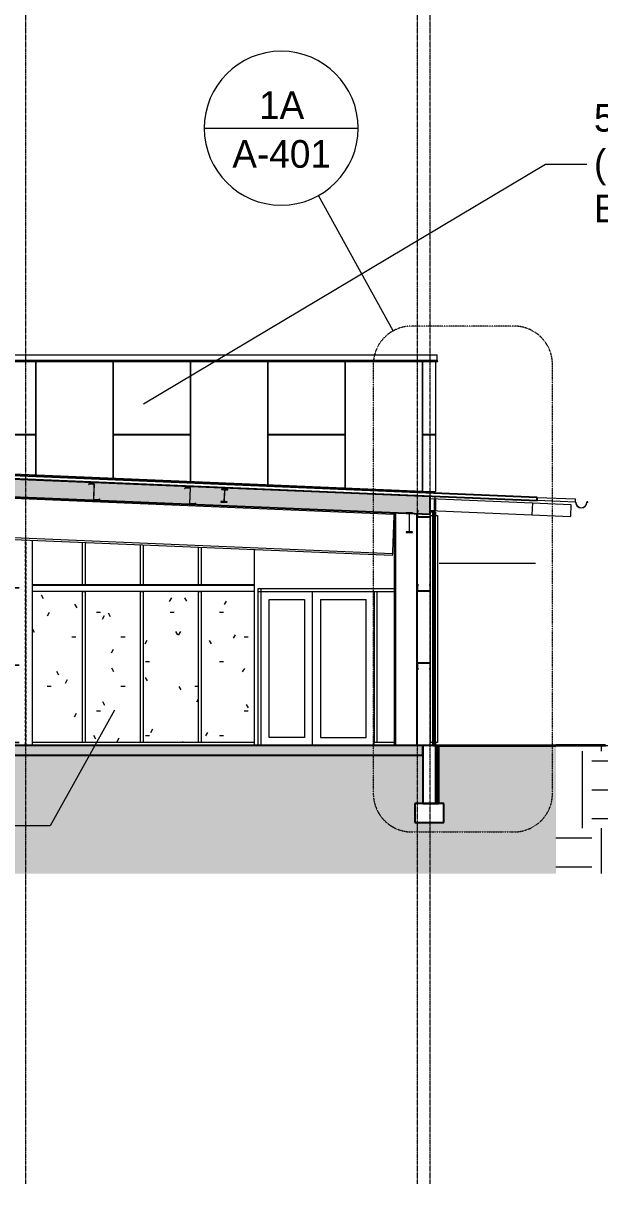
# Model space of a CAD drawing. Header units: inches. Extents: x 21408 to 98131, y -290 to 853.
# Drawn here: x 39224 to 39584, y -273 to 450 of the extents above; entities that cross this region are included whole.
import ezdxf

# ---------------------------------------------------------------- set-up
doc = ezdxf.new("R2010")
doc.units = ezdxf.units.IN
doc.header["$MEASUREMENT"] = 0
for name, pattern in [('Dash Dot 3_16_', [0.3125, 0.1875, -0.0625, 0, -0.0625]), ('Grid Line 1_2_', [0.875, 0.5, -0.125, 0.125, -0.125]), ('Hidden 1_8_', [0.1875, 0.125, -0.0625])]:
    doc.linetypes.add(name, pattern=pattern)
for name, color, linetype, lineweight in [('A-ANNO-IDEN', 131, 'Continuous', 9), ('A-ANNO-SYMB', 150, 'Continuous', 9), ('A-CLNG', 13, 'Continuous', 9), ('A-CLNG-PATT', 13, 'Continuous', 25), ('A-DOOR', 31, 'Continuous', 9), ('A-FLOR', 192, 'Continuous', 9), ('A-FLOR-LEVL', 51, 'Continuous', 9), ('A-FLOR-PATT', 8, 'Continuous', 25), ('A-GLAZ-CURT', 52, 'Continuous', 9), ('A-GLAZ-CWMG', 51, 'Continuous', 9), ('A-ROOF', 132, 'Continuous', 9), ('A-ROOF-OTLN', 132, 'Continuous', 9), ('A-WALL', 113, 'Continuous', 9), ('A-WALL-PATT', 111, 'Continuous', 25), ('C-TOPO', 7, 'Continuous', 9), ('EOP-PR', 4, 'Continuous', 13), ('I-WALL', 2, 'Continuous', 9), ('L-SITE-WALL', 31, 'Continuous', 9), ('S-BEAM', 12, 'Continuous', 9), ('S-COLS', 52, 'Continuous', 9), ('S-FNDN', 32, 'Continuous', 9), ('S-GRID', 1, 'Continuous', 9)]:
    doc.layers.add(name, color=color, linetype=linetype, lineweight=lineweight)
doc.styles.add('Century Gothic', font='GOTHIC.TTF', dxfattribs={"height": 17.245342})
pattern_1 = [(50, (-87573.42, 98.42), (55.0854, -4.819842), [5.76, -63.36]), (355, (-87573.42, 98.42), (-10.65569, 57.76853), [4.608, -50.688]), (100.451, (-87568.83, 98.02), (44.429468, 52.94866), [4.895, -53.848]), (46.184, (-87573.42, 113.78), (81.96444, -12.71212), [8.64, -95.04]), (96.636, (-87566.59, 112.72), (71.7815, 74.81238), [7.343, -80.772]), (351.184, (-87573.42, 113.78), (71.78195, 74.81243), [6.912, -76.032]), (21, (-87565.74, 109.94), (45.84207, -30.92146), [5.76, -63.36]), (326, (-87565.74, 109.94), (18.687064, 55.691476), [4.608, -50.688]), (71.451, (-87561.92, 107.363), (64.52891, 24.77011), [4.895, -53.848]), (37.5, (-87573.42, 98.42), (0.9338946, 25.566816), [2.534, -47.539, 2.534, -48.922, -50.88]), (37.5, (-87573.42, 98.42), (0.9338946, 25.566816), [-101.53, 2.534, -48.346]), (7.5, (-87573.42, 98.42), (20.20404, 30.291303), [2.534, -26.803, 2.534, -46.387, -19.392]), (7.5, (-87573.42, 98.42), (20.20404, 30.291303), [-78.259, 2.534, -16.858]), (327.5, (-87590.546, 98.42), (40.9977845, -1.7324026), [2.534, -16.666, 2.534, -57.37, -79.488]), (327.5, (-87590.546, 98.42), (40.9977845, -1.7324026), [-79.104, 2.534, -76.954]), (317.5, (-87598.226, 98.42), (44.788883, 7.687839), [2.534, -22.426, 2.534, -37.248, -56.448]), (317.5, (-87598.226, 98.42), (44.788883, 7.687839), [-64.742, 2.534, -53.914])]
pattern_2 = [(0, (-87573.42, 98.42), (48, 48), [48, -48]), (0, (-87573.42, 116.42), (48, 48), [48, -48]), (0, (-87573.42, 134.42), (48, 48), [48, -48]), (90, (-87567.42, 140.42), (-48, 48), [48, -48]), (90, (-87549.42, 140.42), (-48, 48), [48, -48]), (90, (-87531.42, 140.42), (-48, 48), [48, -48])]
pattern_3 = [(0, (-83612.71, 145.5), (-193, 193), [48, -145]), (90, (-83612.71, 145.5), (-193, 1e-14), [96.25, -96.75]), (180, (-83564.71, 241.75), (-193, 193), [48, -145]), (90, (-83564.71, 145.5), (-193, 1e-14), [96.25, -96.75]), (180, (-83564.71, 242), (-193, 193), [48, -145]), (90, (-83564.71, 242), (-193, 1e-14), [96.25, -96.75]), (0, (-83612.71, 338.25), (-193, 193), [48, -145]), (90, (-83612.71, 242), (-193, 1e-14), [96.25, -96.75]), (0, (-83564.46, 193.5), (-193, 193), [48, -145]), (90, (-83564.46, 145.25), (-193, 1e-14), [48.25, -144.75]), (90, (-83516.46, 145.25), (-193, 1e-14), [48.25, -144.75]), (0, (-83564.46, 290), (-193, 193), [48, -145]), (90, (-83564.46, 193.75), (-193, 1e-14), [96.25, -96.75]), (180, (-83516.46, 193.75), (-193, 193), [48, -145]), (90, (-83516.46, 193.75), (-193, 1e-14), [96.25, -96.75]), (90, (-83564.46, 290.25), (-193, 1e-14), [48, -145]), (180, (-83516.46, 290.25), (-193, 193), [48, -145]), (90, (-83516.46, 290.25), (-193, 1e-14), [48, -145]), (0, (-83516.21, 145.5), (-193, 193), [48, -145]), (90, (-83516.21, 145.5), (-193, 1e-14), [96.25, -96.75]), (180, (-83468.21, 241.75), (-193, 193), [48, -145]), (90, (-83468.21, 145.5), (-193, 1e-14), [96.25, -96.75]), (180, (-83468.21, 242), (-193, 193), [48, -145]), (90, (-83468.21, 242), (-193, 1e-14), [96.25, -96.75]), (180, (-83468.21, 338.25), (-193, 193), [48, -145]), (90, (-83516.21, 242), (-193, 1e-14), [96.25, -96.75]), (0, (-83467.96, 193.5), (-193, 193), [48, -145]), (90, (-83467.96, 145.25), (-193, 1e-14), [48.25, -144.75]), (90, (-83419.96, 145.25), (-193, 1e-14), [48.25, -144.75]), (0, (-83467.96, 290), (-193, 193), [48, -145]), (90, (-83467.96, 193.75), (-193, 1e-14), [96.25, -96.75]), (180, (-83419.96, 193.75), (-193, 193), [48, -145]), (90, (-83419.96, 193.75), (-193, 1e-14), [96.25, -96.75]), (90, (-83467.96, 290.25), (-193, 1e-14), [48, -145]), (180, (-83419.96, 290.25), (-193, 193), [48, -145]), (90, (-83419.96, 290.25), (-193, 1e-14), [48, -145])]
pattern_4 = [(45, (-87573.42, 98.42), (-19.00703, 19.00703), []), (45, (-87573.42, 127.22), (-19.00703, 19.00703), [])]
pattern_5 = [(0, (-87573.42, 98.42), (61.44, 15.36), [2.534, -43.546, 2.534, -43.546, -245.76]), (0, (-87573.42, 98.42), (61.44, 15.36), [-92.16, 2.534, -89.626, 2.534, -43.546, -107.52]), (0, (-87573.42, 98.42), (61.44, 15.36), [-230.4, 2.534, -28.186, 2.534, -74.266]), (120, (-87550.38, 106.1), (-44.0221502, 45.5286008), [2.534, -43.546, 2.534, -43.546, -245.76]), (120, (-87550.38, 106.1), (-44.0221502, 45.5286008), [-92.16, 2.534, -89.626, 2.534, -43.546, -107.52]), (120, (-87550.38, 106.1), (-44.0221502, 45.5286008), [-230.4, 2.534, -28.186, 2.534, -74.266]), (240, (-87542.7, 136.82), (-17.4178498, -60.8886008), [2.534, -43.546, 2.534, -43.546, -245.76]), (240, (-87542.7, 136.82), (-17.4178498, -60.8886008), [-92.16, 2.534, -89.626, 2.534, -43.546, -107.52]), (240, (-87542.7, 136.82), (-17.4178498, -60.8886008), [-230.4, 2.534, -28.186, 2.534, -74.266])]

# ---------------------------------------------------------------- blocks, each defined once
blk = doc.blocks.new('Struct_Xcel_Sports Complex_rvt-4-Building Section - East_West looking South')
at = {"layer": 'A-FLOR-PATT', "lineweight": 9}
h = blk.add_hatch(dxfattribs=at)
h.set_pattern_fill('FP_56', style=0, pattern_type=2)
h.set_pattern_definition(pattern_1)
h.paths.add_polyline_path([(-26273.39, -6), (-22066.14, -6), (-22066.14, 0), (-26273.39, 0), (-26273.39, -1.7)], flags=0)
at = {"layer": 'A-WALL-PATT', "lineweight": 9}
h = blk.add_hatch(dxfattribs=at)
h.set_pattern_fill('FP_56', style=0, pattern_type=2)
h.set_pattern_definition(pattern_1)
h.paths.add_polyline_path([(-22066.14, -36), (-22058.14, -36), (-22058.14, 0), (-22066.14, 0), (-22066.14, -1.7)], flags=0)
at = {"layer": 'S-FNDN'}
h = blk.add_hatch(dxfattribs=at)
h.set_pattern_fill('FP_56', color=256, style=0, pattern_type=2)
h.set_pattern_definition(pattern_1)
h.paths.add_polyline_path([(-22053.14, -48), (-22053.14, -36), (-22071.14, -36), (-22071.14, -48)], flags=0)
at = {"layer": 'A-FLOR', "color": 250, "lineweight": 25}
for p, q in [((-22066.14, 0), (-26273.39, 0)), ((-22066.14, -6), (-22066.14, 0)), ((-26273.39, -6), (-22066.14, -6))]:
    blk.add_line(p, q, dxfattribs=at)
at = {"layer": 'L-SITE-WALL', "color": 250, "lineweight": 25}
for p, q in [((-22066.14, 0), (-22066.14, -36)), ((-22058.14, 0), (-22066.14, 0)), ((-22058.14, -36), (-22058.14, 0)), ((-22066.14, -36), (-22058.14, -36))]:
    blk.add_line(p, q, dxfattribs=at)
at = {"layer": 'S-FNDN', "color": 250, "lineweight": 25}
for p, q in [((-22053.14, -36), (-22071.14, -36)), ((-22071.14, -36), (-22071.14, -48)), ((-22053.14, -48), (-22053.14, -36)), ((-22071.14, -48), (-22053.14, -48))]:
    blk.add_line(p, q, dxfattribs=at)
blk = doc.blocks.new('W-Wide Flange - 2_-3_ deep-1401636-Building Section - East_West looking South')
at = {"layer": 'S-BEAM'}
for p, q in [((-22084.2, 144.08), (-22780.64, 173.1)), ((-22780.64, 148.79), (-22085.21, 119.82)), ((-22085.26, 118.46), (-22780.64, 147.43)), ((-22084.15, 145.18), (-22084.2, 144.08)), ((-22084.23, 143.19), (-22085.17, 120.71)), ((-22084.2, 144.08), (-22084.23, 143.19)), ((-22085.21, 119.82), (-22085.26, 118.46)), ((-22085.17, 120.71), (-22085.21, 119.82))]:
    blk.add_line(p, q, dxfattribs=at)
blk = doc.blocks.new('Girt_C - 8_D-1405485-Building Section - East_West looking South')
at = {"layer": 'S-BEAM', "lineweight": 15}
for p, q in [((-22069.64, 51.37), (-22069.64, 48.05)), ((-22069.53, 48.11), (-22069.53, 51.37)), ((-22061.83, 51.55), (-22069.45, 51.55)), ((-22069.45, 51.45), (-22061.83, 51.45)), ((-22061.75, 51.37), (-22061.75, 48.11)), ((-22061.64, 48.05), (-22061.64, 51.37)), ((-22069.64, 48.05), (-22069.07, 47.57)), ((-22069, 47.66), (-22069.53, 48.11)), ((-22069.07, 47.57), (-22069, 47.66)), ((-22061.75, 48.11), (-22062.29, 47.66)), ((-22062.29, 47.66), (-22062.22, 47.57)), ((-22062.22, 47.57), (-22061.64, 48.05))]:
    blk.add_line(p, q, dxfattribs=at)
for centre, radius, start, end in [((-22069.45, 51.37), 0.188, 90, 180), ((-22069.45, 51.37), 0.0782, 90, 177.87728), ((-22061.83, 51.37), 0.187, 360, 90), ((-22061.83, 51.37), 0.0782, 3.04236, 90)]:
    blk.add_arc(centre, radius, start, end, dxfattribs=at)
blk = doc.blocks.new('Girt_C - 8_D-1405486-Building Section - East_West looking South')
at = {"layer": 'S-BEAM', "lineweight": 15}
for p, q in [((-22069.06, 100.3), (-22069.64, 99.82)), ((-22069.64, 99.82), (-22069.64, 96.51)), ((-22069.53, 99.77), (-22068.99, 100.22)), ((-22069.53, 96.5), (-22069.53, 99.77)), ((-22061.83, 96.43), (-22069.45, 96.43)), ((-22069.45, 96.32), (-22061.83, 96.32)), ((-22068.99, 100.22), (-22069.06, 100.3)), ((-22062.21, 100.3), (-22062.29, 100.22)), ((-22062.29, 100.22), (-22061.75, 99.77)), ((-22061.64, 99.82), (-22062.21, 100.3)), ((-22061.75, 99.77), (-22061.75, 96.5)), ((-22061.64, 96.51), (-22061.64, 99.82))]:
    blk.add_line(p, q, dxfattribs=at)
for centre, radius, start, end in [((-22069.45, 96.51), 0.187, 180, 270), ((-22069.45, 96.51), 0.0782, 183.04236, 270), ((-22061.83, 96.51), 0.188, 270, 0), ((-22061.83, 96.51), 0.0782, 270, 357.87728)]:
    blk.add_arc(centre, radius, start, end, dxfattribs=at)
blk = doc.blocks.new('Girt_C - 8_D-1472944-Building Section - East_West looking South')
at = {"layer": 'S-BEAM'}
for p, q in [((-22171.52, 100.3), (-22309.89, 100.3)), ((-22171.52, 99.82), (-22309.89, 99.82)), ((-22309.89, 96.32), (-22171.52, 96.32))]:
    blk.add_line(p, q, dxfattribs=at)
blk = doc.blocks.new('W-Wide Flange-Column - B4_F-1389255-Building Section - East_West looking South')
at = {"layer": 'S-COLS'}
for p, q in [((-22084.14, 145.18), (-22084.14, 0)), ((-22083.71, 145.16), (-22083.71, 0))]:
    blk.add_line(p, q, dxfattribs=at)
blk = doc.blocks.new('Rectangular Mullion - Exterior 2_ x 4_5_-1142339-Building Section - East_West looking South')
at = {"layer": 'A-GLAZ-CWMG'}
for p, q in [((-22061.52, 2), (-22061.52, 97)), ((-22057.02, 97), (-22057.02, 2)), ((-22060.04, 2), (-22061.52, 2)), ((-22058.46, 2), (-22060.04, 2)), ((-22057.02, 2), (-22058.46, 2))]:
    blk.add_line(p, q, dxfattribs=at)
blk = doc.blocks.new('Rectangular Mullion - Exterior 2_ x 4_5_-1142340-Building Section - East_West looking South')
at = {"layer": 'A-GLAZ-CWMG'}
for p, q in [((-22061.52, 143.5), (-22060.04, 143.5)), ((-22061.52, 97), (-22061.52, 143.5)), ((-22060.04, 143.5), (-22058.46, 143.5)), ((-22058.46, 143.5), (-22057.02, 143.5)), ((-22057.02, 143.5), (-22057.02, 97))]:
    blk.add_line(p, q, dxfattribs=at)
blk = doc.blocks.new('W-Wide Flange - W12X19-1098423-Building Section - East_West looking South')
at = {"layer": 'S-BEAM'}
h = blk.add_hatch(dxfattribs=at)
h.set_pattern_fill('FP_52', color=256, style=0, pattern_type=2)
h.set_pattern_definition(pattern_4)
h.paths.add_polyline_path([(-22072.64, 132.85), (-22072.64, 133.2), (-22074, 133.2), (-22074.37, 133.36), (-22074.52, 133.73), (-22074.52, 144.18), (-22074.37, 144.55), (-22074, 144.7), (-22072.64, 144.78), (-22072.64, 145.05), (-22076.65, 145.05), (-22076.65, 144.7), (-22075.28, 144.7), (-22074.91, 144.55), (-22074.76, 144.18), (-22074.76, 133.73), (-22074.91, 133.36), (-22075.28, 133.2), (-22076.65, 133.2), (-22076.65, 132.85)], flags=0)
at = {"layer": 'S-BEAM', "lineweight": 15}
for p, q in [((-22072.64, 145.05), (-22076.65, 145.05)), ((-22076.65, 145.05), (-22076.65, 144.7)), ((-22076.65, 144.7), (-22075.28, 144.7)), ((-22074, 144.7), (-22072.64, 144.7)), ((-22072.64, 144.7), (-22072.64, 145.05)), ((-22074.76, 144.18), (-22074.76, 133.73)), ((-22074.52, 133.73), (-22074.52, 144.18)), ((-22075.28, 133.2), (-22076.65, 133.2)), ((-22076.65, 133.2), (-22076.65, 132.85)), ((-22076.65, 132.85), (-22072.64, 132.85)), ((-22072.64, 133.2), (-22074, 133.2)), ((-22072.64, 132.85), (-22072.64, 133.2))]:
    blk.add_line(p, q, dxfattribs=at)
for centre, start, end in [((-22075.28, 144.18), 0, 90), ((-22074, 144.18), 90, 180), ((-22075.28, 133.73), 270, 0), ((-22074, 133.73), 180, 270)]:
    blk.add_arc(centre, 0.525, start, end, dxfattribs=at)
blk = doc.blocks.new('System Panel - Glazed-frosted-1142378-Building Section - East_West looking South')
at = {"layer": 'A-GLAZ-CURT'}
h = blk.add_hatch(dxfattribs=at)
h.set_pattern_fill('FP_54', color=256, style=0, pattern_type=2)
h.set_pattern_definition(pattern_5)
h.paths.add_polyline_path([(-22278.7, 2), (-22278.7, 96), (-22309.89, 96), (-22309.89, 2), (-22293.13, 2)], flags=0)
blk.add_line((-22278.7, 96), (-22309.89, 96), dxfattribs=at)
blk = doc.blocks.new('Rectangular Mullion - Exterior 2_ x 4_5_-1135321-Building Section - East_West looking South')
at = {"layer": 'A-GLAZ-CWMG'}
blk.add_line((-22277.7, 2), (-22309.89, 2), dxfattribs=at)
blk = doc.blocks.new('System Panel - Glazed-frosted-1142383-Building Section - East_West looking South')
at = {"layer": 'A-GLAZ-CURT'}
h = blk.add_hatch(dxfattribs=at)
h.set_pattern_fill('FP_54', color=256, style=0, pattern_type=2)
h.set_pattern_definition(pattern_5)
h.paths.add_polyline_path([(-22242.52, 2), (-22242.52, 96), (-22276.7, 96), (-22276.7, 2)], flags=0)
blk.add_line((-22242.52, 96), (-22276.7, 96), dxfattribs=at)
blk = doc.blocks.new('Rectangular Mullion - Exterior 2_ x 4_5_-769211-Building Section - East_West looking South')
at = {"layer": 'A-GLAZ-CWMG'}
blk.add_line((-22241.52, 2), (-22277.7, 2), dxfattribs=at)
blk = doc.blocks.new('Rectangular Mullion - Exterior 2_ x 4_5_-827464-Building Section - East_West looking South')
at = {"layer": 'A-GLAZ-CWMG'}
for p, q in [((-22278.7, 96), (-22276.7, 96)), ((-22278.7, 96), (-22278.7, 2)), ((-22276.7, 2), (-22276.7, 96)), ((-22276.7, 2), (-22278.7, 2))]:
    blk.add_line(p, q, dxfattribs=at)
blk = doc.blocks.new('Rectangular Mullion - Exterior 2_ x 4_5_-1142356-Building Section - East_West looking South')
at = {"layer": 'A-GLAZ-CWMG'}
for p, q in [((-22278.7, 126.52), (-22278.7, 100.3)), ((-22276.7, 100.3), (-22276.7, 126.44))]:
    blk.add_line(p, q, dxfattribs=at)
blk = doc.blocks.new('System Panel - Glazed-frosted-V226-Building Section - East_West looking South')
at = {"layer": 'A-GLAZ-CURT'}
h = blk.add_hatch(dxfattribs=at)
h.set_pattern_fill('FP_54', color=256, style=0, pattern_type=2)
h.set_pattern_definition(pattern_5)
h.paths.add_polyline_path([(-22240.52, 2), (-22206.33, 2), (-22206.33, 96), (-22240.52, 96), (-22240.52, 76.43)], flags=0)
blk.add_line((-22206.33, 96), (-22240.52, 96), dxfattribs=at)
blk = doc.blocks.new('Rectangular Mullion - Exterior 2_ x 4_5_-769200-Building Section - East_West looking South')
at = {"layer": 'A-GLAZ-CWMG'}
blk.add_line((-22205.33, 2), (-22241.52, 2), dxfattribs=at)
blk = doc.blocks.new('Rectangular Mullion - Exterior 2_ x 4_5_-1115231-Building Section - East_West looking South')
at = {"layer": 'A-GLAZ-CWMG'}
for p, q in [((-22242.52, 96), (-22240.52, 96)), ((-22242.52, 96), (-22242.52, 2)), ((-22240.52, 2), (-22240.52, 96)), ((-22240.52, 2), (-22242.52, 2))]:
    blk.add_line(p, q, dxfattribs=at)
blk = doc.blocks.new('Rectangular Mullion - Exterior 2_ x 4_5_-1142334-Building Section - East_West looking South')
at = {"layer": 'A-GLAZ-CWMG'}
for p, q in [((-22242.52, 125.01), (-22242.52, 100.3)), ((-22240.52, 100.3), (-22240.52, 124.93))]:
    blk.add_line(p, q, dxfattribs=at)
blk = doc.blocks.new('System Panel - Glazed-frosted-V227-Building Section - East_West looking South')
at = {"layer": 'A-GLAZ-CURT'}
h = blk.add_hatch(dxfattribs=at)
h.set_pattern_fill('FP_54', color=256, style=0, pattern_type=2)
h.set_pattern_definition(pattern_5)
h.paths.add_polyline_path([(-22171.52, 2), (-22171.52, 96), (-22204.33, 96), (-22204.33, 2)], flags=0)
blk.add_line((-22171.52, 96), (-22204.33, 96), dxfattribs=at)
blk = doc.blocks.new('Rectangular Mullion - Exterior 2_ x 4_5_-V228-Building Section - East_West looking South')
at = {"layer": 'A-GLAZ-CWMG'}
blk.add_line((-22171.52, 2), (-22205.33, 2), dxfattribs=at)
blk = doc.blocks.new('Rectangular Mullion - Exterior 2_ x 4_5_-V229-Building Section - East_West looking South')
at = {"layer": 'A-GLAZ-CWMG'}
for p, q in [((-22206.33, 123.5), (-22206.33, 100.3)), ((-22204.33, 100.3), (-22204.33, 123.42))]:
    blk.add_line(p, q, dxfattribs=at)
blk = doc.blocks.new('W-Wide Flange-Column - B4_B-1393571-Building Section - East_West looking South')
at = {"layer": 'S-COLS', "linetype": 'Hidden 1_8_'}
for p, q in [((-22314.05, 0), (-22314.05, 127.99)), ((-22313.73, 127.98), (-22313.73, 0))]:
    blk.add_line(p, q, dxfattribs=at)
blk = doc.blocks.new('Girt_Z - 10_D-1390502-Building Section - East_West looking South')
at = {"layer": 'S-BEAM', "lineweight": 15}
for p, q in [((-22334.17, 165.86), (-22334.67, 165.31)), ((-22334.67, 165.31), (-22334.59, 165.23)), ((-22334.59, 165.23), (-22334.12, 165.75)), ((-22331.23, 165.74), (-22334.17, 165.86)), ((-22334.12, 165.75), (-22331.23, 165.63)), ((-22331.16, 165.55), (-22331.57, 155.75)), ((-22331.45, 155.93), (-22331.05, 165.54)), ((-22331.57, 155.75), (-22328.2, 155.6)), ((-22328.24, 155.72), (-22331.38, 155.85)), ((-22327.77, 156.23), (-22328.24, 155.72)), ((-22328.2, 155.6), (-22327.69, 156.16)), ((-22327.69, 156.16), (-22327.77, 156.23))]:
    blk.add_line(p, q, dxfattribs=at)
for centre, radius, start, end in [((-22331.24, 165.55), 0.187, 357.61406, 87.61406), ((-22331.24, 165.55), 0.0782, 357.61406, 85.49134), ((-22331.37, 155.92), 0.0782, 177.61406, 264.57169)]:
    blk.add_arc(centre, radius, start, end, dxfattribs=at)
blk = doc.blocks.new('Dimension Lumber - 5_5 x 7_5 Glulam-1403169-Building Section - East_West looking South')
at = {"layer": 'S-BEAM'}
for p, q in [((-21997.89, 151.35), (-21973.89, 150.35)), ((-21973.89, 150.35), (-21974.21, 142.86)), ((-21998.21, 143.86), (-21974.21, 142.86))]:
    blk.add_line(p, q, dxfattribs=at)
blk = doc.blocks.new('Dimension Lumber - 5_5 x 7_5 Glulam-1403168-Building Section - East_West looking South')
at = {"layer": 'S-BEAM'}
for p, q in [((-22061.62, 154.01), (-21997.89, 151.35)), ((-22061.62, 146.5), (-21998.21, 143.86)), ((-21997.89, 151.35), (-21998.21, 143.86))]:
    blk.add_line(p, q, dxfattribs=at)
blk = doc.blocks.new('W-Wide Flange - W8X15-1355454-Building Section - East_West looking South')
at = {"layer": 'S-BEAM', "lineweight": 15}
for p, q in [((-22191.83, 159.93), (-22191.84, 159.62)), ((-22191.84, 159.62), (-22190.46, 159.56)), ((-22187.82, 159.76), (-22191.83, 159.93)), ((-22189.22, 159.51), (-22187.84, 159.45)), ((-22187.84, 159.45), (-22187.82, 159.76)), ((-22192.16, 152.14), (-22192.17, 151.83)), ((-22190.77, 152.09), (-22192.16, 152.14)), ((-22189.98, 159.04), (-22190.25, 152.56)), ((-22190.01, 152.55), (-22189.74, 159.03)), ((-22188.15, 151.98), (-22189.53, 152.03)), ((-22188.16, 151.66), (-22188.15, 151.98)), ((-22192.17, 151.83), (-22188.16, 151.66))]:
    blk.add_line(p, q, dxfattribs=at)
for centre, start, end in [((-22190.48, 159.06), 357.61406, 87.61406), ((-22189.24, 159.01), 87.61406, 177.61406), ((-22190.75, 152.58), 267.61406, 357.61406), ((-22189.51, 152.53), 177.61406, 267.61406)]:
    blk.add_arc(centre, 0.497, start, end, dxfattribs=at)
blk = doc.blocks.new('Girt_C - 8_D-V310-Building Section - East_West looking South')
at = {"layer": 'S-BEAM'}
h = blk.add_hatch(dxfattribs=at)
h.set_pattern_fill('FP_52', color=256, style=0, pattern_type=2)
h.set_pattern_definition(pattern_4)
h.paths.add_polyline_path([(-22061.83, 142.44), (-22061.83, 142.55), (-22069.45, 142.55), (-22069.45, 142.44), (-22065.03, 142.44)], flags=0)
h.paths.add_polyline_path([(-22069.53, 142.62), (-22069.53, 145.89), (-22068.99, 146.34), (-22069.06, 146.42), (-22069.64, 145.94), (-22069.64, 142.63)], flags=0)
h.paths.add_polyline_path([(-22061.75, 142.62), (-22061.64, 142.63), (-22061.64, 145.94), (-22062.21, 146.42), (-22062.29, 146.34), (-22061.75, 145.89)], flags=0)
at = {"layer": 'S-BEAM', "lineweight": 15}
for p, q in [((-22069.06, 146.42), (-22069.64, 145.94)), ((-22069.64, 145.94), (-22069.64, 142.63)), ((-22069.53, 145.89), (-22068.99, 146.34)), ((-22069.53, 142.62), (-22069.53, 145.89)), ((-22068.99, 146.34), (-22069.06, 146.42)), ((-22062.21, 146.42), (-22062.29, 146.34)), ((-22062.29, 146.34), (-22061.75, 145.89)), ((-22061.64, 145.94), (-22062.21, 146.42)), ((-22061.75, 145.89), (-22061.75, 142.62)), ((-22061.64, 142.63), (-22061.64, 145.94)), ((-22061.83, 142.55), (-22069.45, 142.55)), ((-22069.45, 142.44), (-22061.83, 142.44))]:
    blk.add_line(p, q, dxfattribs=at)
for centre, radius, start, end in [((-22069.45, 142.63), 0.188, 180, 270), ((-22069.45, 142.63), 0.0782, 183.04236, 270), ((-22061.83, 142.63), 0.188, 270, 0), ((-22061.83, 142.63), 0.0782, 270, 357.87728)]:
    blk.add_arc(centre, radius, start, end, dxfattribs=at)
blk = doc.blocks.new('Sliding Door - one-1327540-Building Section - East_West looking South')
at = {"layer": 'A-DOOR'}
for p, q in [((-22135.08, 0), (-22135.08, 96)), ((-22162.02, 5), (-22162.02, 91)), ((-22162.02, 91), (-22140.08, 91)), ((-22140.08, 91), (-22140.08, 5)), ((-22130.08, 91), (-22130.08, 5)), ((-22130.08, 91), (-22101.64, 91)), ((-22101.64, 5), (-22101.64, 91)), ((-22140.08, 5), (-22162.02, 5)), ((-22130.08, 5), (-22101.64, 5))]:
    blk.add_line(p, q, dxfattribs=at)
blk = doc.blocks.new('Rectangular Mullion - Exterior 2_ x 4_5_-1327535-Building Section - East_West looking South')
at = {"layer": 'A-GLAZ-CWMG'}
blk.add_line((-22095.64, 96), (-22084.14, 96), dxfattribs=at)
blk = doc.blocks.new('Rectangular Mullion - Exterior 2_ x 4_5_-1144623-Building Section - East_West looking South')
at = {"layer": 'A-GLAZ-CWMG'}
blk.add_line((-22169.02, 96), (-22132.95, 96), dxfattribs=at)
blk = doc.blocks.new('Rectangular Mullion - Exterior 2_ x 4_5_-1327536-Building Section - East_West looking South')
at = {"layer": 'A-GLAZ-CWMG'}
blk.add_line((-22132.95, 96), (-22095.64, 96), dxfattribs=at)
blk = doc.blocks.new('Rectangular Mullion - Exterior 2_ x 4_5_-1327537-Building Section - East_West looking South')
at = {"layer": 'A-GLAZ-CWMG'}
for p in [(-22096.64, 0), (-22084.14, 2)]:
    blk.add_line(p, (-22096.64, 2), dxfattribs=at)
blk = doc.blocks.new('Rectangular Mullion - Exterior 2_ x 4_5_-1327247-Building Section - East_West looking South')
at = {"layer": 'A-GLAZ-CWMG'}
blk.add_line((-22167.02, 0), (-22167.02, 98), dxfattribs=at)
blk = doc.blocks.new('Section - Callout Head-19020-Building Section - East_West looking South')
at = {"layer": 'A-ANNO-SYMB'}
blk.add_line((-22202.56, 384.87), (-22106.56, 384.87), dxfattribs=at)
for start, end in [(0, 180), (180, 360)]:
    blk.add_arc((-22154.56, 384.87), 48, start, end, dxfattribs=at)

msp = doc.modelspace()

# ---------------------------------------------------------------- hatches: boundary and pattern name
at = {"layer": 'A-CLNG-PATT', "lineweight": 9}
h = msp.add_hatch(dxfattribs=at)
h.set_pattern_fill('FP_48', color=256, style=0, pattern_type=2)
h.set_pattern_definition([(161.57, (-87572.46, 99.38), (-7.680223697, -0.000979594), [0, -54.643, 6.067, 0]), (18.43, (-87574.38, 99.38), (-7.680223697, 0.000979594), [0, -54.643, 6.067, 0]), (108.43, (-87572.46, 99.38), (3.838295293, -19.201365322), [18.211, -42.499]), (71.57, (-87574.38, 99.38), (3.838295293, 19.201365322), [18.211, -42.499])])
h.paths.add_polyline_path([(39477.73, 144.24), (39477.73, 155.38), (38758.71, 185.34), (38758.71, 174.2), (39474.33, 144.38)], flags=0)
at = {"layer": 'A-WALL-PATT', "lineweight": 9}
h = msp.add_hatch(dxfattribs=at)
h.set_pattern_fill('FP_58', color=256, style=0, pattern_type=2)
h.set_pattern_definition([(270, (-84240.076, -153.667), (8, 5e-16), [])])
h.paths.add_polyline_path([(39480.71, 157.38), (39480.71, 158.5), (39477.84, 158.49), (39477.84, 157.5), (39478.21, 157.49)], flags=0)
h.paths.add_polyline_path([(39477.73, 157.51), (39477.73, 158.51), (38984.11, 179.08), (38970.96, 179.08), (38970.96, 179.62), (38839.59, 185.1), (38839.59, 187.08), (38791.96, 187.08), (38791.96, 239.46), (38760.46, 239.46), (38760.4, 192), (38758.71, 192), (38758.71, 187.47), (39454.19, 158.49)], flags=0)
h = msp.add_hatch(dxfattribs=at)
h.set_pattern_fill('FP_51', color=256, style=0, pattern_type=2)
h.set_pattern_definition(pattern_3)
h.paths.add_polyline_path([(39478.21, 158.49), (39478.21, 239.46), (38839.59, 239.46), (38839.59, 185.1), (39477.73, 158.51)], flags=0)
h = msp.add_hatch(dxfattribs=at)
h.set_pattern_fill('FP_51', color=256, style=0, pattern_type=2)
h.set_pattern_definition(pattern_3)
h.paths.add_polyline_path([(39478.21, 158.5), (39481.03, 158.5), (39481.03, 239.46), (39478.21, 239.46), (39478.21, 159.27)], flags=0)
h = msp.add_hatch(dxfattribs=at)
h.set_pattern_fill('FP_45', color=256, style=0, pattern_type=2)
h.set_pattern_definition([(90, (-84142.87, 677.25), (-193, -193), [48, -145]), (180, (-84142.87, 677.25), (-2e-14, -193), [96.25, -96.75]), (270, (-84239.12, 725.25), (-193, -193), [48, -145]), (180, (-84142.87, 725.25), (-2e-14, -193), [96.25, -96.75]), (270, (-84239.37, 725.25), (-193, -193), [48, -145]), (180, (-84239.37, 725.25), (-2e-14, -193), [96.25, -96.75]), (90, (-84335.62, 677.25), (-193, -193), [48, -145]), (180, (-84239.37, 677.25), (-2e-14, -193), [96.25, -96.75]), (90, (-84190.87, 725.5), (-193, -193), [48, -145]), (180, (-84142.62, 725.5), (-2e-14, -193), [48.25, -144.75]), (180, (-84142.62, 773.5), (-2e-14, -193), [48.25, -144.75]), (90, (-84287.37, 725.5), (-193, -193), [48, -145]), (180, (-84191.12, 725.5), (-2e-14, -193), [96.25, -96.75]), (270, (-84191.12, 773.5), (-193, -193), [48, -145]), (180, (-84191.12, 773.5), (-2e-14, -193), [96.25, -96.75]), (180, (-84287.62, 725.5), (-2e-14, -193), [48, -145]), (270, (-84287.62, 773.5), (-193, -193), [48, -145]), (180, (-84287.62, 773.5), (-2e-14, -193), [48, -145]), (90, (-84142.87, 773.75), (-193, -193), [48, -145]), (180, (-84142.87, 773.75), (-2e-14, -193), [96.25, -96.75]), (270, (-84239.12, 821.75), (-193, -193), [48, -145]), (180, (-84142.87, 821.75), (-2e-14, -193), [96.25, -96.75]), (270, (-84239.37, 821.75), (-193, -193), [48, -145]), (180, (-84239.37, 821.75), (-2e-14, -193), [96.25, -96.75]), (270, (-84335.62, 821.75), (-193, -193), [48, -145]), (180, (-84239.37, 773.75), (-2e-14, -193), [96.25, -96.75]), (90, (-84190.87, 822), (-193, -193), [48, -145]), (180, (-84142.62, 822), (-2e-14, -193), [48.25, -144.75]), (180, (-84142.62, 870), (-2e-14, -193), [48.25, -144.75]), (90, (-84287.37, 822), (-193, -193), [48, -145]), (180, (-84191.12, 822), (-2e-14, -193), [96.25, -96.75]), (270, (-84191.12, 870), (-193, -193), [48, -145]), (180, (-84191.12, 870), (-2e-14, -193), [96.25, -96.75]), (180, (-84287.62, 822), (-2e-14, -193), [48, -145]), (270, (-84287.62, 870), (-193, -193), [48, -145]), (180, (-84287.62, 870), (-2e-14, -193), [48, -145])])
h.paths.add_polyline_path([(39080.59, 0), (39080.59, 134.02), (39079.15, 134.08), (39079.15, 119.82), (39043.15, 119.82), (39043.15, 124.15), (39041.88, 123.67), (39039.21, 123.03), (39039.21, 0), (39077.32, 0)], flags=0)
h.paths.add_polyline_path([(39176.04, 0), (39221.46, 0), (39221.46, 113.32), (39161.26, 113.32), (39146.78, 112.32), (39143.28, 112.65), (39140.86, 113.17), (39138.05, 114.22), (39135.42, 115.65), (39134.53, 116.32), (39125.96, 116.32), (39125.92, 131.32), (39125.78, 132.14), (39119.28, 132.41), (39119.28, 0)], flags=0)
h.paths.add_polyline_path([(38739.84, 0), (38739.96, 0), (38739.96, 96.2), (38728.65, 96.2), (38728.65, 96), (38739.84, 95.96), (38739.84, 1.75)], flags=0)
h.paths.add_polyline_path([(39176.63, 125.32), (39221.46, 125.32), (39221.46, 128.15), (39161.96, 130.63), (39161.96, 125.32), (39176.04, 125.32)], flags=0)
h.paths.add_polyline_path([(39477.84, 145.5), (39480.84, 145.5), (39480.84, 146.37), (39477.84, 146.49)], flags=0)
h.paths.add_polyline_path([(39480.84, 153.88), (39480.84, 155.38), (39477.84, 155.5), (39477.84, 154)], flags=0)
h.paths.add_polyline_path([(39477.73, 155.38), (39477.73, 155.51), (38758.71, 185.41), (38758.71, 185.34), (39456.66, 156.25)], flags=0)
at = {"layer": 'A-WALL-PATT', "lineweight": 9, "transparency": 33554649}
msp.add_hatch(color=256, dxfattribs=at).paths.add_polyline_path([(39480.89, 0.06), (39480.89, 145.44), (39479.32, 145.44), (39479.32, 0.06)], flags=0)
at = {"layer": 'A-WALL-PATT', "lineweight": 9}
h = msp.add_hatch(dxfattribs=at)
h.set_pattern_fill('FP_57', color=256, style=0, pattern_type=2)
h.set_pattern_definition([(0, (-87573.42, 98.42), (0, 24), []), (90, (-87573.42, 98.42), (-24, 1e-15), [])])
h.paths.add_polyline_path([(39483.21, -36), (39483.21, 0), (39481.21, 0), (39481.21, -36)], flags=0)
at = {"layer": 'C-TOPO'}
h = msp.add_hatch(dxfattribs=at)
h.set_pattern_fill('FP_43', color=256, style=0, pattern_type=2)
h.set_pattern_definition(pattern_2)
h.paths.add_polyline_path([(39526.97, -79.82), (39556.12, -79.82), (39556.12, 0), (39483.21, 0), (39483.21, -36), (39486.21, -36), (39486.21, -48), (39468.21, -48), (39468.21, -36), (39473.21, -36), (39473.21, -6), (35265.96, -6), (35265.96, -36), (35270.96, -36), (35270.96, -48), (35252.96, -48), (35252.96, -36), (35255.96, -36), (35255.96, 0), (35175.46, 0), (35175.46, -79.82), (39510.63, -79.82)], flags=0)
h = msp.add_hatch(dxfattribs=at)
h.set_pattern_fill('FP_43', color=256, style=0, pattern_type=2)
h.set_pattern_definition(pattern_2)
h.paths.add_polyline_path([(39556.12, -79.82), (39628.12, -79.82), (39628.12, 0), (39556.12, 0)], flags=0)

# ---------------------------------------------------------------- linework, layer by layer
at = {"layer": 'A-ANNO-IDEN', "color": 153}
for p, q in [((39298.92, 213.1), (39549.71, 362.45)), ((39549.71, 362.45), (39579.89, 362.45)), ((39280.8, 22.01), (39240.78, -50.06)), ((39240.78, -50.06), (39172.99, -50.06))]:
    msp.add_line(p, q, dxfattribs=at)
at = {"layer": 'A-ANNO-SYMB'}
msp.add_line((39454.63, 258.52), (39408.01, 342.86), dxfattribs=at)
at = {"layer": 'A-ANNO-SYMB', "linetype": 'Dash Dot 3_16_'}
for p, q in [((39529.99, 261.52), (39466.24, 261.52)), ((39442.24, 237.52), (39442.24, -29.82)), ((39553.99, -29.82), (39553.99, 237.52)), ((39466.24, -53.82), (39529.99, -53.82))]:
    msp.add_line(p, q, dxfattribs=at)
for centre, start, end in [((39466.24, 237.52), 90, 180), ((39529.99, 237.52), 0, 90), ((39466.24, -29.82), 180, 270), ((39529.99, -29.82), 270, 360)]:
    msp.add_arc(centre, 24, start, end, dxfattribs=at)
at = {"layer": 'A-CLNG', "lineweight": 25}
for p, q in [((39477.73, 155.38), (38758.71, 185.34)), ((38758.71, 174.2), (39477.73, 144.24)), ((39477.73, 144.24), (39477.73, 155.38))]:
    msp.add_line(p, q, dxfattribs=at)
at = {"layer": 'A-FLOR-LEVL', "linetype": 'Grid Line 1_2_'}
msp.add_line((34982.03, 0), (39860.71, 0), dxfattribs=at)
at = {"layer": 'A-ROOF', "lineweight": 25}
for p, q in [((39544.46, 154.73), (38759.4, 187.44)), ((38759.4, 185.44), (39544.46, 152.73)), ((39544.46, 152.73), (39544.46, 154.73))]:
    msp.add_line(p, q, dxfattribs=at)
at = {"layer": 'A-ROOF'}
for p, q in [((39544.46, 154.73), (39568.46, 153.73)), ((39568.46, 151.73), (39544.46, 152.73)), ((39568.46, 151.73), (39568.46, 153.73))]:
    msp.add_line(p, q, dxfattribs=at)
at = {"layer": 'A-ROOF-OTLN'}
for p, q in [((39568.53, 151.73), (39568.46, 151.73)), ((39575.56, 151.53), (39575.52, 151.48))]:
    msp.add_line(p, q, dxfattribs=at)
for centre, radius, start, end in [((39575.71, 151.73), 0.306, 232.15901, 180), ((39575.71, 151.73), 0.243, 234.01097, 180), ((39571.96, 151.73), 3.5, 180, 360), ((39571.96, 151.73), 3.44, 180, 0)]:
    msp.add_arc(centre, radius, start, end, dxfattribs=at)
at = {"layer": 'A-WALL'}
for p, q in [((38839.59, 243.5), (39482.03, 243.5)), ((39482.03, 240), (38839.59, 240)), ((38839.59, 239.5), (39482.53, 239.5)), ((38839.59, 239.46), (39482.48, 239.46)), ((39481.03, 239.46), (39481.03, 158.5)), ((39482.03, 240), (39482.03, 243.5)), ((39482.53, 239.5), (39482.03, 240)), ((39482.48, 239.46), (39482.53, 239.5)), ((38839.59, 185.1), (39478.21, 158.49)), ((39478.21, 158.5), (39481.03, 158.5)), ((39478.21, 158.49), (39478.21, 158.5)), ((39480.71, 157.38), (39480.71, 158.5)), ((39480.84, 153.88), (39480.84, 155.38)), ((39481.03, 145.5), (39477.73, 145.5)), ((39480.84, 145.5), (39480.84, 146.37)), ((39481.03, 145.5), (39481.03, 143.5)), ((39469.71, 99.82), (39469.71, 142.63)), ((39469.71, 51.37), (39469.71, 96.51)), ((39469.71, 0), (39469.71, 48.05)), ((39481.03, 2), (39481.03, 0))]:
    msp.add_line(p, q, dxfattribs=at)
at = {"layer": 'A-WALL', "lineweight": 25}
for p, q in [((39480.89, 145.44), (39479.32, 145.44)), ((39479.32, 145.44), (39479.32, 0.06)), ((39480.89, 0.06), (39480.89, 145.44)), ((39479.32, 0.06), (39480.89, 0.06))]:
    msp.add_line(p, q, dxfattribs=at)
at = {"layer": 'C-TOPO', "lineweight": 35}
for p, q in [((39483.21, 0), (39510.63, 0)), ((39510.63, 0), (39556.12, 0)), ((39587.14, 0), (39556.12, 0))]:
    msp.add_line(p, q, dxfattribs=at)
at = {"layer": 'C-TOPO'}
for p, q in [((39510.63, 0), (39483.21, 0)), ((39556.12, 0), (39510.63, 0)), ((39587.14, 0), (39556.12, 0))]:
    msp.add_line(p, q, dxfattribs=at)
at = {"layer": 'EOP-PR'}
msp.add_line((39483.43, 113.75), (39543.43, 113.75), dxfattribs=at)
at = {"layer": 'I-WALL'}
for p, q in [((39477.73, 158.52), (39477.73, 157.51)), ((39477.73, 155.51), (39477.73, 155.38)), ((39477.84, 157.5), (39477.84, 158.52)), ((39477.84, 154), (39477.84, 155.5)), ((39477.84, 145.5), (39477.84, 146.49)), ((39367.84, 122.05), (39367.84, 0)), ((39370.34, 0), (39370.34, 98)), ((39370.34, 98), (39455.21, 98))]:
    msp.add_line(p, q, dxfattribs=at)
at = {"layer": 'I-WALL', "lineweight": 25}
for p, q in [((39481.03, 153.75), (39480.4, 153.75)), ((39480.4, 153.75), (39480.4, 146.5)), ((39481.03, 146.5), (39481.03, 153.75)), ((39480.4, 146.5), (39481.03, 146.5))]:
    msp.add_line(p, q, dxfattribs=at)
at = {"layer": 'L-SITE-WALL', "lineweight": 25}
for p, q in [((39481.21, 0), (39481.21, -36)), ((39483.21, 0), (39481.21, 0)), ((39483.21, -36), (39483.21, 0)), ((39481.21, -36), (39483.21, -36))]:
    msp.add_line(p, q, dxfattribs=at)
at = {"layer": 'S-COLS'}
for p, q in [((39455.71, 145.16), (39455.71, 0)), ((39456.15, 145.14), (39456.15, 0)), ((39469.28, 144.59), (39469.28, 0)), ((39229.46, 127.82), (39229.46, 0))]:
    msp.add_line(p, q, dxfattribs=at)
at = {"layer": 'S-GRID', "linetype": 'Grid Line 1_2_'}
for p, q in [((39225.46, -273.16), (39225.46, 671.89)), ((39469.71, -273.16), (39469.71, 671.89)), ((39477.71, -273.16), (39477.71, 671.89))]:
    msp.add_line(p, q, dxfattribs=at)

# ---------------------------------------------------------------- block references
at = {"color": 170, "lineweight": 5}
msp.add_blockref('Struct_Xcel_Sports Complex_rvt-4-Building Section - East_West looking South', (61539.35, 0), dxfattribs=at)
at = {"layer": 'A-ANNO-SYMB'}
msp.add_blockref('Section - Callout Head-19020-Building Section - East_West looking South', (61539.35, 0), dxfattribs=at)
at = {"layer": 'A-DOOR'}
msp.add_blockref('Sliding Door - one-1327540-Building Section - East_West looking South', (61539.35, 0), dxfattribs=at)
at = {"layer": 'A-GLAZ-CURT'}
for name in ['System Panel - Glazed-frosted-1142378-Building Section - East_West looking South', 'System Panel - Glazed-frosted-1142383-Building Section - East_West looking South', 'System Panel - Glazed-frosted-V226-Building Section - East_West looking South', 'System Panel - Glazed-frosted-V227-Building Section - East_West looking South']:
    msp.add_blockref(name, (61539.35, 0), dxfattribs=at)
at = {"layer": 'A-GLAZ-CWMG'}
for name, p in [('Rectangular Mullion - Exterior 2_ x 4_5_-1142340-Building Section - East_West looking South', (61539.35, 0)), ('Rectangular Mullion - Exterior 2_ x 4_5_-1142356-Building Section - East_West looking South', (61539.35, 0)), ('Rectangular Mullion - Exterior 2_ x 4_5_-1142334-Building Section - East_West looking South', (61539.35, 0)), ('Rectangular Mullion - Exterior 2_ x 4_5_-V229-Building Section - East_West looking South', (61539.35, 0)), ('Rectangular Mullion - Exterior 2_ x 4_5_-827464-Building Section - East_West looking South', (61539.35, 0)), ('Rectangular Mullion - Exterior 2_ x 4_5_-1115231-Building Section - East_West looking South', (61539.35, 0)), ('Rectangular Mullion - Exterior 2_ x 4_5_-1115231-Building Section - East_West looking South', (61575.54, 0)), ('Rectangular Mullion - Exterior 2_ x 4_5_-1144623-Building Section - East_West looking South', (61539.35, 0)), ('Rectangular Mullion - Exterior 2_ x 4_5_-1327247-Building Section - East_West looking South', (61539.35, 0)), ('Rectangular Mullion - Exterior 2_ x 4_5_-1327536-Building Section - East_West looking South', (61539.35, 0)), ('Rectangular Mullion - Exterior 2_ x 4_5_-1115231-Building Section - East_West looking South', (61685.23, 0)), ('Rectangular Mullion - Exterior 2_ x 4_5_-1327535-Building Section - East_West looking South', (61539.35, 0)), ('Rectangular Mullion - Exterior 2_ x 4_5_-1142339-Building Section - East_West looking South', (61539.35, 0)), ('Rectangular Mullion - Exterior 2_ x 4_5_-1135321-Building Section - East_West looking South', (61539.35, 0)), ('Rectangular Mullion - Exterior 2_ x 4_5_-769211-Building Section - East_West looking South', (61539.35, 0)), ('Rectangular Mullion - Exterior 2_ x 4_5_-769200-Building Section - East_West looking South', (61539.35, 0)), ('Rectangular Mullion - Exterior 2_ x 4_5_-V228-Building Section - East_West looking South', (61539.35, 0)), ('Rectangular Mullion - Exterior 2_ x 4_5_-1327537-Building Section - East_West looking South', (61539.35, 0))]:
    msp.add_blockref(name, p, dxfattribs=at)
at = {"layer": 'S-BEAM'}
for name, p in [('W-Wide Flange - 2_-3_ deep-1401636-Building Section - East_West looking South', (61539.35, 0)), ('Girt_Z - 10_D-1390502-Building Section - East_West looking South', (61599.3, -2.5)), ('Girt_Z - 10_D-1390502-Building Section - East_West looking South', (61659.25, -5)), ('W-Wide Flange - W8X15-1355454-Building Section - East_West looking South', (61539.35, 0)), ('Dimension Lumber - 5_5 x 7_5 Glulam-1403168-Building Section - East_West looking South', (61539.35, 0)), ('W-Wide Flange - W12X19-1098423-Building Section - East_West looking South', (61539.35, 0)), ('Girt_C - 8_D-V310-Building Section - East_West looking South', (61539.35, 0)), ('Dimension Lumber - 5_5 x 7_5 Glulam-1403169-Building Section - East_West looking South', (61539.35, 0)), ('Girt_C - 8_D-1472944-Building Section - East_West looking South', (61539.35, 0)), ('Girt_C - 8_D-1405486-Building Section - East_West looking South', (61539.35, 0)), ('Girt_C - 8_D-1405485-Building Section - East_West looking South', (61539.35, 0))]:
    msp.add_blockref(name, p, dxfattribs=at)
at = {"layer": 'S-COLS'}
msp.add_blockref('W-Wide Flange-Column - B4_F-1389255-Building Section - East_West looking South', (61539.35, 0), dxfattribs=at)
at = {"layer": 'S-COLS', "linetype": 'Hidden 1_8_'}
msp.add_blockref('W-Wide Flange-Column - B4_B-1393571-Building Section - East_West looking South', (61539.35, 0), dxfattribs=at)

# ---------------------------------------------------------------- texts
at = {"layer": 'A-ANNO-SYMB', "char_height": 17.245, "attachment_point": 2, "line_spacing_factor": 0.984117, "style": 'Century Gothic'}
for s, insert, width in [('1A', (39385.07, 407.85), 36.936), ('A-401', (39385.07, 377.47), 77.76)]:
    msp.add_mtext(s, dxfattribs=dict(at, insert=insert, width=width))

# ---------------------------------------------------------------- next in the draw order: texts
at = {"layer": 'A-ANNO-IDEN', "insert": (39579.89, 399.98), "char_height": 17.2453, "width": 407.16, "attachment_point": 1, "line_spacing_factor": 0.984117, "style": 'Century Gothic', "bg_fill": 3, "box_fill_scale": 1.25, "bg_fill_color": 0, "bg_fill_transparency": 0}
msp.add_mtext('5/16" PHENOLIC RESIN PANELS\\P(CLASS A FLAME SPREAD) -\\PEXPOSED FASTENERS', dxfattribs=at)

doc.saveas('drawing.dxf')
